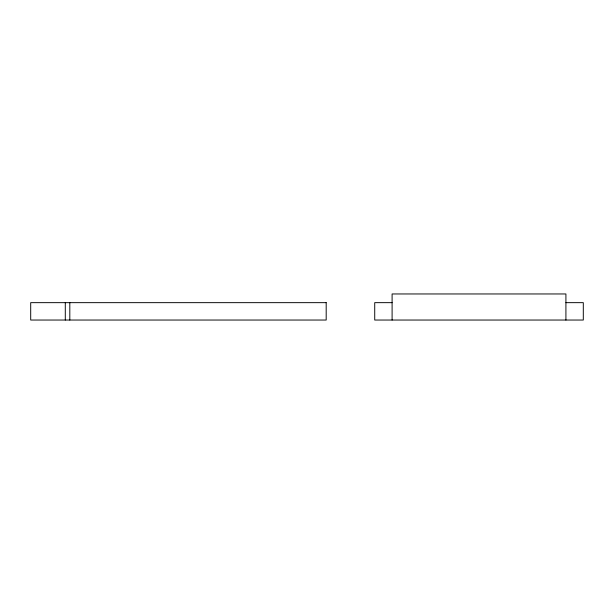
<?xml version="1.0" encoding="UTF-8"?>
<svg xmlns="http://www.w3.org/2000/svg" width="614" height="614" viewBox="0 0 614 614"><rect width="100%" height="100%" fill="white"/><g stroke="black" fill="none" stroke-linecap="round" stroke-linejoin="round"><path stroke-width="0.92" d="M392.1 302.656L374.724 302.656L374.724 320.04L583.3 320.04L583.3 302.656L565.916 302.656M565.916 320.04L565.916 293.96L392.1 293.96L392.1 320.04M69.812 302.656L69.812 320.04M65.291 302.656L65.291 320.04M326.188 302.656L30.7 302.656L30.7 320.04L326.188 320.04L326.188 302.656"/></g></svg>
